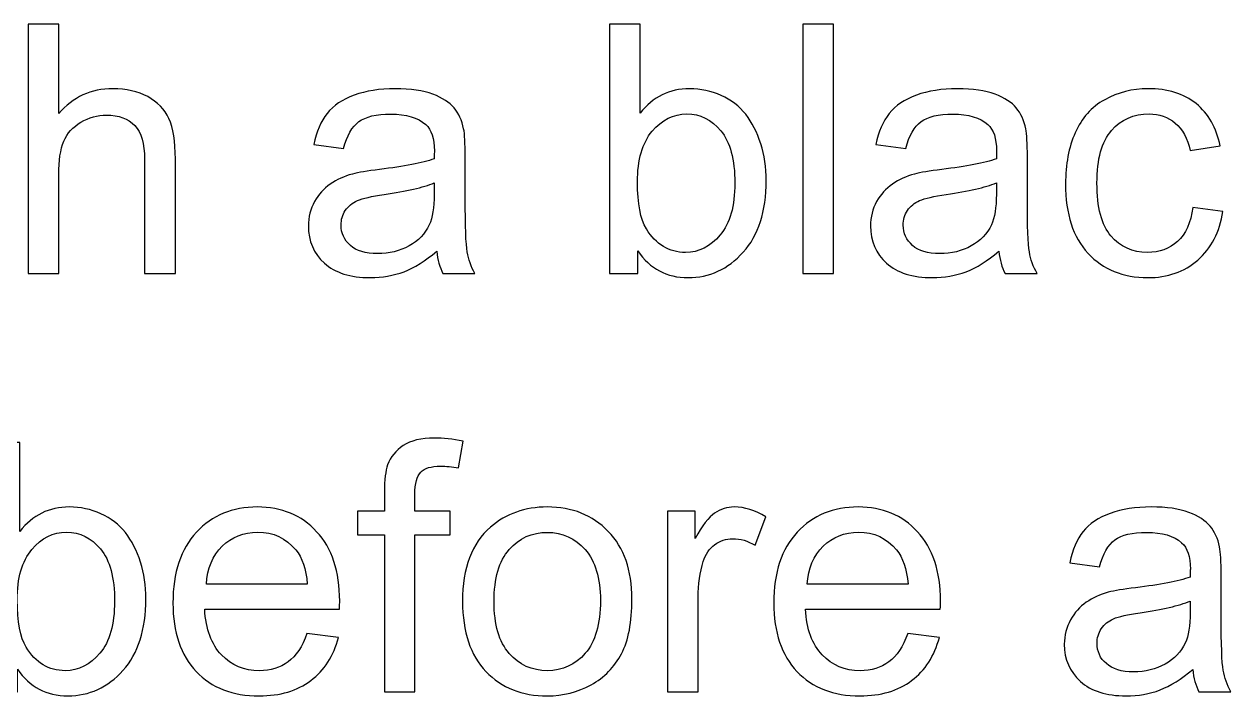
# Model space of a CAD drawing. Header units: centimetres. Extents: x -233 to -82, y 123 to 153.
# Drawn here: x -161.91 to -160.689, y 150.444 to 151.124 of the extents above; entities that cross this region are included whole.
import ezdxf

# ---------------------------------------------------------------- set-up
doc = ezdxf.new("R2010")
doc.units = ezdxf.units.CM
doc.header["$MEASUREMENT"] = 0
doc.layers.add('layer 1', color=7, linetype='Continuous')

msp = doc.modelspace()

# ---------------------------------------------------------------- linework, layer by layer
at = {"layer": 'layer 1'}
for points, knots in [([(-161.90563, 150.8715), (-161.90563, 150.8715), (-161.90563, 151.124), (-161.90563, 151.124), (-161.90563, 151.124), (-161.90563, 151.124), (-161.87463, 151.124), (-161.87463, 151.124), (-161.87463, 151.124), (-161.87463, 151.124), (-161.87463, 151.0334), (-161.87463, 151.0334), (-161.87463, 151.0334), (-161.86013, 151.0502), (-161.84193, 151.0586), (-161.81993, 151.0586), (-161.81993, 151.0586), (-161.80633, 151.0586), (-161.79453, 151.0559), (-161.78453, 151.0506), (-161.78453, 151.0506), (-161.77463, 151.0452), (-161.76743, 151.0378), (-161.76313, 151.0284), (-161.76313, 151.0284), (-161.75883, 151.019), (-161.75663, 151.0053), (-161.75663, 150.9874), (-161.75663, 150.9874), (-161.75663, 150.9874), (-161.75663, 150.8715), (-161.75663, 150.8715), (-161.75663, 150.8715), (-161.75663, 150.8715), (-161.78773, 150.8715), (-161.78773, 150.8715), (-161.78773, 150.8715), (-161.78773, 150.8715), (-161.78773, 150.9874), (-161.78773, 150.9874), (-161.78773, 150.9874), (-161.78773, 151.0029), (-161.79103, 151.0142), (-161.79773, 151.0213), (-161.79773, 151.0213), (-161.80443, 151.0284), (-161.81393, 151.0319), (-161.82623, 151.0319), (-161.82623, 151.0319), (-161.83543, 151.0319), (-161.84403, 151.0295), (-161.85213, 151.0248), (-161.85213, 151.0248), (-161.86023, 151.02), (-161.86603, 151.0135), (-161.86943, 151.0054), (-161.86943, 151.0054), (-161.87293, 150.9972), (-161.87463, 150.9859), (-161.87463, 150.9716), (-161.87463, 150.9716), (-161.87463, 150.9716), (-161.87463, 150.8715), (-161.87463, 150.8715), (-161.87463, 150.8715), (-161.87463, 150.8715), (-161.90563, 150.8715), (-161.90563, 150.8715)], [0, 0, 0, 0, 0.0555556, 0.0555556, 0.0555556, 0.0555556, 0.1111111, 0.1111111, 0.1111111, 0.1111111, 0.1666667, 0.1666667, 0.1666667, 0.1666667, 0.2222222, 0.2222222, 0.2222222, 0.2222222, 0.2777778, 0.2777778, 0.2777778, 0.2777778, 0.3333333, 0.3333333, 0.3333333, 0.3333333, 0.3888889, 0.3888889, 0.3888889, 0.3888889, 0.4444444, 0.4444444, 0.4444444, 0.4444444, 0.5, 0.5, 0.5, 0.5, 0.5555556, 0.5555556, 0.5555556, 0.5555556, 0.6111111, 0.6111111, 0.6111111, 0.6111111, 0.6666667, 0.6666667, 0.6666667, 0.6666667, 0.7222222, 0.7222222, 0.7222222, 0.7222222, 0.7777778, 0.7777778, 0.7777778, 0.7777778, 0.8333333, 0.8333333, 0.8333333, 0.8333333, 0.8888889, 0.8888889, 0.8888889, 0.8888889, 1, 1, 1, 1]), ([(-161.28873, 150.8715), (-161.28873, 150.8715), (-161.31743, 150.8715), (-161.31743, 150.8715), (-161.31743, 150.8715), (-161.31743, 150.8715), (-161.31743, 151.124), (-161.31743, 151.124), (-161.31743, 151.124), (-161.31743, 151.124), (-161.28643, 151.124), (-161.28643, 151.124), (-161.28643, 151.124), (-161.28643, 151.124), (-161.28643, 151.0339), (-161.28643, 151.0339), (-161.28643, 151.0339), (-161.27333, 151.0504), (-161.25663, 151.0586), (-161.23633, 151.0586), (-161.23633, 151.0586), (-161.22503, 151.0586), (-161.21443, 151.0563), (-161.20433, 151.0518), (-161.20433, 151.0518), (-161.19433, 151.0473), (-161.18603, 151.0409), (-161.17953, 151.0327), (-161.17953, 151.0327), (-161.17303, 151.0244), (-161.16803, 151.0145), (-161.16433, 151.0029), (-161.16433, 151.0029), (-161.16063, 150.9913), (-161.15883, 150.9789), (-161.15883, 150.9657), (-161.15883, 150.9657), (-161.15883, 150.9344), (-161.16653, 150.9102), (-161.18203, 150.8931), (-161.18203, 150.8931), (-161.19753, 150.876), (-161.21613, 150.8674), (-161.23783, 150.8674), (-161.23783, 150.8674), (-161.25943, 150.8674), (-161.27643, 150.8764), (-161.28873, 150.8944), (-161.28873, 150.8944), (-161.28873, 150.8944), (-161.28873, 150.8715), (-161.28873, 150.8715)], [0, 0, 0, 0, 0.0714286, 0.0714286, 0.0714286, 0.0714286, 0.1428571, 0.1428571, 0.1428571, 0.1428571, 0.2142857, 0.2142857, 0.2142857, 0.2142857, 0.2857143, 0.2857143, 0.2857143, 0.2857143, 0.3571429, 0.3571429, 0.3571429, 0.3571429, 0.4285714, 0.4285714, 0.4285714, 0.4285714, 0.5, 0.5, 0.5, 0.5, 0.5714286, 0.5714286, 0.5714286, 0.5714286, 0.6428571, 0.6428571, 0.6428571, 0.6428571, 0.7142857, 0.7142857, 0.7142857, 0.7142857, 0.7857143, 0.7857143, 0.7857143, 0.7857143, 0.8571429, 0.8571429, 0.8571429, 0.8571429, 1, 1, 1, 1]), ([(-161.12173, 150.8715), (-161.12173, 150.8715), (-161.12173, 151.124), (-161.12173, 151.124), (-161.12173, 151.124), (-161.12173, 151.124), (-161.09073, 151.124), (-161.09073, 151.124), (-161.09073, 151.124), (-161.09073, 151.124), (-161.09073, 150.8715), (-161.09073, 150.8715), (-161.09073, 150.8715), (-161.09073, 150.8715), (-161.12173, 150.8715), (-161.12173, 150.8715)], [0, 0, 0, 0, 0.2, 0.2, 0.2, 0.2, 0.4, 0.4, 0.4, 0.4, 0.6, 0.6, 0.6, 0.6, 1, 1, 1, 1]), ([(-161.49213, 150.8941), (-161.50363, 150.8843), (-161.51463, 150.8774), (-161.52523, 150.8734), (-161.52523, 150.8734), (-161.53593, 150.8694), (-161.54733, 150.8674), (-161.55943, 150.8674), (-161.55943, 150.8674), (-161.57953, 150.8674), (-161.59503, 150.8723), (-161.60583, 150.8821), (-161.60583, 150.8821), (-161.61663, 150.8919), (-161.62203, 150.9044), (-161.62203, 150.9197), (-161.62203, 150.9197), (-161.62203, 150.9287), (-161.61993, 150.9369), (-161.61583, 150.9443), (-161.61583, 150.9443), (-161.61173, 150.9517), (-161.60643, 150.9576), (-161.59983, 150.9621), (-161.59983, 150.9621), (-161.59323, 150.9666), (-161.58583, 150.97), (-161.57753, 150.9723), (-161.57753, 150.9723), (-161.57143, 150.9739), (-161.56233, 150.9754), (-161.55003, 150.9769), (-161.55003, 150.9769), (-161.52493, 150.9799), (-161.50653, 150.9835), (-161.49473, 150.9876), (-161.49473, 150.9876), (-161.49463, 150.9919), (-161.49453, 150.9946), (-161.49453, 150.9957), (-161.49453, 150.9957), (-161.49453, 151.0083), (-161.49743, 151.0172), (-161.50333, 151.0224), (-161.50333, 151.0224), (-161.51123, 151.0294), (-161.52303, 151.0329), (-161.53863, 151.0329), (-161.53863, 151.0329), (-161.55323, 151.0329), (-161.56403, 151.0304), (-161.57093, 151.0253), (-161.57093, 151.0253), (-161.57783, 151.0202), (-161.58303, 151.0111), (-161.58633, 150.9981), (-161.58633, 150.9981), (-161.58633, 150.9981), (-161.61663, 151.0022), (-161.61663, 151.0022), (-161.61663, 151.0022), (-161.61393, 151.0152), (-161.60933, 151.0257), (-161.60303, 151.0337), (-161.60303, 151.0337), (-161.59673, 151.0416), (-161.58753, 151.0478), (-161.57563, 151.0521), (-161.57563, 151.0521), (-161.56373, 151.0564), (-161.54983, 151.0586), (-161.53413, 151.0586), (-161.53413, 151.0586), (-161.51853, 151.0586), (-161.50583, 151.0568), (-161.49603, 151.0531), (-161.49603, 151.0531), (-161.48633, 151.0494), (-161.47913, 151.0447), (-161.47453, 151.0392), (-161.47453, 151.0392), (-161.46993, 151.0336), (-161.46673, 151.0266), (-161.46493, 151.0181), (-161.46493, 151.0181), (-161.46383, 151.0128), (-161.46333, 151.0033), (-161.46333, 150.9895), (-161.46333, 150.9895), (-161.46333, 150.9895), (-161.46333, 150.9482), (-161.46333, 150.9482), (-161.46333, 150.9482), (-161.46333, 150.9193), (-161.46263, 150.9011), (-161.46133, 150.8935), (-161.46133, 150.8935), (-161.46003, 150.8858), (-161.45743, 150.8785), (-161.45353, 150.8715), (-161.45353, 150.8715), (-161.45353, 150.8715), (-161.48593, 150.8715), (-161.48593, 150.8715), (-161.48593, 150.8715), (-161.48913, 150.8779), (-161.49123, 150.8854), (-161.49213, 150.8941)], [0, 0, 0, 0, 0.0357143, 0.0357143, 0.0357143, 0.0357143, 0.0714286, 0.0714286, 0.0714286, 0.0714286, 0.1071429, 0.1071429, 0.1071429, 0.1071429, 0.1428571, 0.1428571, 0.1428571, 0.1428571, 0.1785714, 0.1785714, 0.1785714, 0.1785714, 0.2142857, 0.2142857, 0.2142857, 0.2142857, 0.25, 0.25, 0.25, 0.25, 0.2857143, 0.2857143, 0.2857143, 0.2857143, 0.3214286, 0.3214286, 0.3214286, 0.3214286, 0.3571429, 0.3571429, 0.3571429, 0.3571429, 0.3928571, 0.3928571, 0.3928571, 0.3928571, 0.4285714, 0.4285714, 0.4285714, 0.4285714, 0.4642857, 0.4642857, 0.4642857, 0.4642857, 0.5, 0.5, 0.5, 0.5, 0.5357143, 0.5357143, 0.5357143, 0.5357143, 0.5714286, 0.5714286, 0.5714286, 0.5714286, 0.6071429, 0.6071429, 0.6071429, 0.6071429, 0.6428571, 0.6428571, 0.6428571, 0.6428571, 0.6785714, 0.6785714, 0.6785714, 0.6785714, 0.7142857, 0.7142857, 0.7142857, 0.7142857, 0.75, 0.75, 0.75, 0.75, 0.7857143, 0.7857143, 0.7857143, 0.7857143, 0.8214286, 0.8214286, 0.8214286, 0.8214286, 0.8571429, 0.8571429, 0.8571429, 0.8571429, 0.8928571, 0.8928571, 0.8928571, 0.8928571, 0.9285714, 0.9285714, 0.9285714, 0.9285714, 1, 1, 1, 1]), ([(-160.92333, 150.8941), (-160.93483, 150.8843), (-160.94583, 150.8774), (-160.95643, 150.8734), (-160.95643, 150.8734), (-160.96713, 150.8694), (-160.97853, 150.8674), (-160.99063, 150.8674), (-160.99063, 150.8674), (-161.01073, 150.8674), (-161.02623, 150.8723), (-161.03703, 150.8821), (-161.03703, 150.8821), (-161.04783, 150.8919), (-161.05323, 150.9044), (-161.05323, 150.9197), (-161.05323, 150.9197), (-161.05323, 150.9287), (-161.05113, 150.9369), (-161.04703, 150.9443), (-161.04703, 150.9443), (-161.04293, 150.9517), (-161.03763, 150.9576), (-161.03103, 150.9621), (-161.03103, 150.9621), (-161.02443, 150.9666), (-161.01703, 150.97), (-161.00873, 150.9723), (-161.00873, 150.9723), (-161.00263, 150.9739), (-160.99353, 150.9754), (-160.98123, 150.9769), (-160.98123, 150.9769), (-160.95613, 150.9799), (-160.93773, 150.9835), (-160.92593, 150.9876), (-160.92593, 150.9876), (-160.92583, 150.9919), (-160.92573, 150.9946), (-160.92573, 150.9957), (-160.92573, 150.9957), (-160.92573, 151.0083), (-160.92863, 151.0172), (-160.93453, 151.0224), (-160.93453, 151.0224), (-160.94243, 151.0294), (-160.95423, 151.0329), (-160.96983, 151.0329), (-160.96983, 151.0329), (-160.98443, 151.0329), (-160.99523, 151.0304), (-161.00213, 151.0253), (-161.00213, 151.0253), (-161.00903, 151.0202), (-161.01423, 151.0111), (-161.01753, 150.9981), (-161.01753, 150.9981), (-161.01753, 150.9981), (-161.04783, 151.0022), (-161.04783, 151.0022), (-161.04783, 151.0022), (-161.04513, 151.0152), (-161.04053, 151.0257), (-161.03423, 151.0337), (-161.03423, 151.0337), (-161.02793, 151.0416), (-161.01873, 151.0478), (-161.00683, 151.0521), (-161.00683, 151.0521), (-160.99493, 151.0564), (-160.98103, 151.0586), (-160.96533, 151.0586), (-160.96533, 151.0586), (-160.94973, 151.0586), (-160.93703, 151.0568), (-160.92723, 151.0531), (-160.92723, 151.0531), (-160.91753, 151.0494), (-160.91033, 151.0447), (-160.90573, 151.0392), (-160.90573, 151.0392), (-160.90113, 151.0336), (-160.89793, 151.0266), (-160.89613, 151.0181), (-160.89613, 151.0181), (-160.89503, 151.0128), (-160.89453, 151.0033), (-160.89453, 150.9895), (-160.89453, 150.9895), (-160.89453, 150.9895), (-160.89453, 150.9482), (-160.89453, 150.9482), (-160.89453, 150.9482), (-160.89453, 150.9193), (-160.89383, 150.9011), (-160.89253, 150.8935), (-160.89253, 150.8935), (-160.89123, 150.8858), (-160.88863, 150.8785), (-160.88473, 150.8715), (-160.88473, 150.8715), (-160.88473, 150.8715), (-160.91713, 150.8715), (-160.91713, 150.8715), (-160.91713, 150.8715), (-160.92033, 150.8779), (-160.92243, 150.8854), (-160.92333, 150.8941)], [0, 0, 0, 0, 0.0357143, 0.0357143, 0.0357143, 0.0357143, 0.0714286, 0.0714286, 0.0714286, 0.0714286, 0.1071429, 0.1071429, 0.1071429, 0.1071429, 0.1428571, 0.1428571, 0.1428571, 0.1428571, 0.1785714, 0.1785714, 0.1785714, 0.1785714, 0.2142857, 0.2142857, 0.2142857, 0.2142857, 0.25, 0.25, 0.25, 0.25, 0.2857143, 0.2857143, 0.2857143, 0.2857143, 0.3214286, 0.3214286, 0.3214286, 0.3214286, 0.3571429, 0.3571429, 0.3571429, 0.3571429, 0.3928571, 0.3928571, 0.3928571, 0.3928571, 0.4285714, 0.4285714, 0.4285714, 0.4285714, 0.4642857, 0.4642857, 0.4642857, 0.4642857, 0.5, 0.5, 0.5, 0.5, 0.5357143, 0.5357143, 0.5357143, 0.5357143, 0.5714286, 0.5714286, 0.5714286, 0.5714286, 0.6071429, 0.6071429, 0.6071429, 0.6071429, 0.6428571, 0.6428571, 0.6428571, 0.6428571, 0.6785714, 0.6785714, 0.6785714, 0.6785714, 0.7142857, 0.7142857, 0.7142857, 0.7142857, 0.75, 0.75, 0.75, 0.75, 0.7857143, 0.7857143, 0.7857143, 0.7857143, 0.8214286, 0.8214286, 0.8214286, 0.8214286, 0.8571429, 0.8571429, 0.8571429, 0.8571429, 0.8928571, 0.8928571, 0.8928571, 0.8928571, 0.9285714, 0.9285714, 0.9285714, 0.9285714, 1, 1, 1, 1]), ([(-160.72713, 150.9385), (-160.72713, 150.9385), (-160.69663, 150.9345), (-160.69663, 150.9345), (-160.69663, 150.9345), (-160.69993, 150.9135), (-160.70843, 150.8971), (-160.72213, 150.8852), (-160.72213, 150.8852), (-160.73583, 150.8733), (-160.75273, 150.8674), (-160.77273, 150.8674), (-160.77273, 150.8674), (-160.79783, 150.8674), (-160.81793, 150.8756), (-160.83313, 150.892), (-160.83313, 150.892), (-160.84833, 150.9083), (-160.85593, 150.9318), (-160.85593, 150.9623), (-160.85593, 150.9623), (-160.85593, 150.982), (-160.85263, 150.9993), (-160.84613, 151.0141), (-160.84613, 151.0141), (-160.83963, 151.0289), (-160.82963, 151.04), (-160.81623, 151.0475), (-160.81623, 151.0475), (-160.80283, 151.0549), (-160.78823, 151.0586), (-160.77253, 151.0586), (-160.77253, 151.0586), (-160.75263, 151.0586), (-160.73643, 151.0536), (-160.72383, 151.0435), (-160.72383, 151.0435), (-160.71123, 151.0334), (-160.70313, 151.0192), (-160.69953, 151.0007), (-160.69953, 151.0007), (-160.69953, 151.0007), (-160.72973, 150.996), (-160.72973, 150.996), (-160.72973, 150.996), (-160.73263, 151.0083), (-160.73763, 151.0176), (-160.74493, 151.0238), (-160.74493, 151.0238), (-160.75223, 151.03), (-160.76103, 151.0331), (-160.77133, 151.0331), (-160.77133, 151.0331), (-160.78703, 151.0331), (-160.79973, 151.0275), (-160.80943, 151.0163), (-160.80943, 151.0163), (-160.81923, 151.0051), (-160.82413, 150.9874), (-160.82413, 150.9631), (-160.82413, 150.9631), (-160.82413, 150.9386), (-160.81943, 150.9207), (-160.80993, 150.9096), (-160.80993, 150.9096), (-160.80053, 150.8985), (-160.78823, 150.8929), (-160.77313, 150.8929), (-160.77313, 150.8929), (-160.76093, 150.8929), (-160.75073, 150.8966), (-160.74253, 150.9041), (-160.74253, 150.9041), (-160.73443, 150.9116), (-160.72923, 150.923), (-160.72713, 150.9385)], [0, 0, 0, 0, 0.05, 0.05, 0.05, 0.05, 0.1, 0.1, 0.1, 0.1, 0.15, 0.15, 0.15, 0.15, 0.2, 0.2, 0.2, 0.2, 0.25, 0.25, 0.25, 0.25, 0.3, 0.3, 0.3, 0.3, 0.35, 0.35, 0.35, 0.35, 0.4, 0.4, 0.4, 0.4, 0.45, 0.45, 0.45, 0.45, 0.5, 0.5, 0.5, 0.5, 0.55, 0.55, 0.55, 0.55, 0.6, 0.6, 0.6, 0.6, 0.65, 0.65, 0.65, 0.65, 0.7, 0.7, 0.7, 0.7, 0.75, 0.75, 0.75, 0.75, 0.8, 0.8, 0.8, 0.8, 0.85, 0.85, 0.85, 0.85, 0.9, 0.9, 0.9, 0.9, 1, 1, 1, 1]), ([(-161.28903, 150.9643), (-161.28903, 150.9424), (-161.28603, 150.9265), (-161.28003, 150.9168), (-161.28003, 150.9168), (-161.27033, 150.9009), (-161.25713, 150.8929), (-161.24043, 150.8929), (-161.24043, 150.8929), (-161.22693, 150.8929), (-161.21523, 150.8988), (-161.20533, 150.9106), (-161.20533, 150.9106), (-161.19543, 150.9223), (-161.19053, 150.9398), (-161.19053, 150.9631), (-161.19053, 150.9631), (-161.19053, 150.987), (-161.19523, 151.0047), (-161.20473, 151.0161), (-161.20473, 151.0161), (-161.21423, 151.0274), (-161.22563, 151.0331), (-161.23903, 151.0331), (-161.23903, 151.0331), (-161.25263, 151.0331), (-161.26433, 151.0272), (-161.27423, 151.0155), (-161.27423, 151.0155), (-161.28413, 151.0037), (-161.28903, 150.9866), (-161.28903, 150.9643)], [0, 0, 0, 0, 0.1111111, 0.1111111, 0.1111111, 0.1111111, 0.2222222, 0.2222222, 0.2222222, 0.2222222, 0.3333333, 0.3333333, 0.3333333, 0.3333333, 0.4444444, 0.4444444, 0.4444444, 0.4444444, 0.5555556, 0.5555556, 0.5555556, 0.5555556, 0.6666667, 0.6666667, 0.6666667, 0.6666667, 0.7777778, 0.7777778, 0.7777778, 0.7777778, 1, 1, 1, 1]), ([(-161.49473, 150.9633), (-161.50593, 150.9587), (-161.52283, 150.9548), (-161.54533, 150.9516), (-161.54533, 150.9516), (-161.55803, 150.9497), (-161.56703, 150.9477), (-161.57233, 150.9454), (-161.57233, 150.9454), (-161.57763, 150.9431), (-161.58173, 150.9398), (-161.58463, 150.9354), (-161.58463, 150.9354), (-161.58753, 150.9309), (-161.58893, 150.926), (-161.58893, 150.9206), (-161.58893, 150.9206), (-161.58893, 150.9123), (-161.58583, 150.9055), (-161.57953, 150.9), (-161.57953, 150.9), (-161.57323, 150.8945), (-161.56413, 150.8917), (-161.55203, 150.8917), (-161.55203, 150.8917), (-161.54013, 150.8917), (-161.52943, 150.8943), (-161.52013, 150.8995), (-161.52013, 150.8995), (-161.51083, 150.9047), (-161.50403, 150.9118), (-161.49973, 150.9209), (-161.49973, 150.9209), (-161.49643, 150.9279), (-161.49473, 150.9382), (-161.49473, 150.9519), (-161.49473, 150.9519), (-161.49473, 150.9519), (-161.49473, 150.9633), (-161.49473, 150.9633)], [0, 0, 0, 0, 0.0909091, 0.0909091, 0.0909091, 0.0909091, 0.1818182, 0.1818182, 0.1818182, 0.1818182, 0.2727273, 0.2727273, 0.2727273, 0.2727273, 0.3636364, 0.3636364, 0.3636364, 0.3636364, 0.4545455, 0.4545455, 0.4545455, 0.4545455, 0.5454545, 0.5454545, 0.5454545, 0.5454545, 0.6363636, 0.6363636, 0.6363636, 0.6363636, 0.7272727, 0.7272727, 0.7272727, 0.7272727, 0.8181818, 0.8181818, 0.8181818, 0.8181818, 1, 1, 1, 1]), ([(-160.92593, 150.9633), (-160.93713, 150.9587), (-160.95403, 150.9548), (-160.97653, 150.9516), (-160.97653, 150.9516), (-160.98923, 150.9497), (-160.99823, 150.9477), (-161.00353, 150.9454), (-161.00353, 150.9454), (-161.00883, 150.9431), (-161.01293, 150.9398), (-161.01583, 150.9354), (-161.01583, 150.9354), (-161.01873, 150.9309), (-161.02013, 150.926), (-161.02013, 150.9206), (-161.02013, 150.9206), (-161.02013, 150.9123), (-161.01703, 150.9055), (-161.01073, 150.9), (-161.01073, 150.9), (-161.00443, 150.8945), (-160.99533, 150.8917), (-160.98323, 150.8917), (-160.98323, 150.8917), (-160.97133, 150.8917), (-160.96063, 150.8943), (-160.95133, 150.8995), (-160.95133, 150.8995), (-160.94203, 150.9047), (-160.93523, 150.9118), (-160.93093, 150.9209), (-160.93093, 150.9209), (-160.92763, 150.9279), (-160.92593, 150.9382), (-160.92593, 150.9519), (-160.92593, 150.9519), (-160.92593, 150.9519), (-160.92593, 150.9633), (-160.92593, 150.9633)], [0, 0, 0, 0, 0.0909091, 0.0909091, 0.0909091, 0.0909091, 0.1818182, 0.1818182, 0.1818182, 0.1818182, 0.2727273, 0.2727273, 0.2727273, 0.2727273, 0.3636364, 0.3636364, 0.3636364, 0.3636364, 0.4545455, 0.4545455, 0.4545455, 0.4545455, 0.5454545, 0.5454545, 0.5454545, 0.5454545, 0.6363636, 0.6363636, 0.6363636, 0.6363636, 0.7272727, 0.7272727, 0.7272727, 0.7272727, 0.8181818, 0.8181818, 0.8181818, 0.8181818, 1, 1, 1, 1]), ([(-161.91633, 150.44817), (-161.91633, 150.44817), (-161.94503, 150.44817), (-161.94503, 150.44817), (-161.94503, 150.44817), (-161.94503, 150.44817), (-161.94503, 150.70067), (-161.94503, 150.70067), (-161.94503, 150.70067), (-161.94503, 150.70067), (-161.91403, 150.70067), (-161.91403, 150.70067), (-161.91403, 150.70067), (-161.91403, 150.70067), (-161.91403, 150.61057), (-161.91403, 150.61057), (-161.91403, 150.61057), (-161.90093, 150.62707), (-161.88423, 150.63527), (-161.86393, 150.63527), (-161.86393, 150.63527), (-161.85263, 150.63527), (-161.84203, 150.63297), (-161.83193, 150.62847), (-161.83193, 150.62847), (-161.82193, 150.62397), (-161.81363, 150.61757), (-161.80713, 150.60937), (-161.80713, 150.60937), (-161.80063, 150.60107), (-161.79563, 150.59117), (-161.79193, 150.57957), (-161.79193, 150.57957), (-161.78823, 150.56797), (-161.78643, 150.55557), (-161.78643, 150.54237), (-161.78643, 150.54237), (-161.78643, 150.51107), (-161.79413, 150.48687), (-161.80963, 150.46977), (-161.80963, 150.46977), (-161.82513, 150.45267), (-161.84373, 150.44407), (-161.86543, 150.44407), (-161.86543, 150.44407), (-161.88703, 150.44407), (-161.90403, 150.45307), (-161.91633, 150.47107), (-161.91633, 150.47107), (-161.91633, 150.47107), (-161.91633, 150.44817), (-161.91633, 150.44817)], [0, 0, 0, 0, 0.0714286, 0.0714286, 0.0714286, 0.0714286, 0.1428571, 0.1428571, 0.1428571, 0.1428571, 0.2142857, 0.2142857, 0.2142857, 0.2142857, 0.2857143, 0.2857143, 0.2857143, 0.2857143, 0.3571429, 0.3571429, 0.3571429, 0.3571429, 0.4285714, 0.4285714, 0.4285714, 0.4285714, 0.5, 0.5, 0.5, 0.5, 0.5714286, 0.5714286, 0.5714286, 0.5714286, 0.6428571, 0.6428571, 0.6428571, 0.6428571, 0.7142857, 0.7142857, 0.7142857, 0.7142857, 0.7857143, 0.7857143, 0.7857143, 0.7857143, 0.8571429, 0.8571429, 0.8571429, 0.8571429, 1, 1, 1, 1]), ([(-161.54503, 150.44817), (-161.54503, 150.44817), (-161.54503, 150.60697), (-161.54503, 150.60697), (-161.54503, 150.60697), (-161.54503, 150.60697), (-161.57243, 150.60697), (-161.57243, 150.60697), (-161.57243, 150.60697), (-161.57243, 150.60697), (-161.57243, 150.63107), (-161.57243, 150.63107), (-161.57243, 150.63107), (-161.57243, 150.63107), (-161.54503, 150.63107), (-161.54503, 150.63107), (-161.54503, 150.63107), (-161.54503, 150.63107), (-161.54503, 150.65057), (-161.54503, 150.65057), (-161.54503, 150.65057), (-161.54503, 150.66287), (-161.54393, 150.67197), (-161.54183, 150.67797), (-161.54183, 150.67797), (-161.53883, 150.68597), (-161.53353, 150.69247), (-161.52603, 150.69747), (-161.52603, 150.69747), (-161.51853, 150.70247), (-161.50793, 150.70497), (-161.49443, 150.70497), (-161.49443, 150.70497), (-161.48573, 150.70497), (-161.47603, 150.70397), (-161.46553, 150.70187), (-161.46553, 150.70187), (-161.46553, 150.70187), (-161.47013, 150.67487), (-161.47013, 150.67487), (-161.47013, 150.67487), (-161.47663, 150.67597), (-161.48273, 150.67657), (-161.48843, 150.67657), (-161.48843, 150.67657), (-161.49783, 150.67657), (-161.50443, 150.67457), (-161.50833, 150.67057), (-161.50833, 150.67057), (-161.51223, 150.66657), (-161.51423, 150.65907), (-161.51423, 150.64797), (-161.51423, 150.64797), (-161.51423, 150.64797), (-161.51423, 150.63107), (-161.51423, 150.63107), (-161.51423, 150.63107), (-161.51423, 150.63107), (-161.47853, 150.63107), (-161.47853, 150.63107), (-161.47853, 150.63107), (-161.47853, 150.63107), (-161.47853, 150.60697), (-161.47853, 150.60697), (-161.47853, 150.60697), (-161.47853, 150.60697), (-161.51423, 150.60697), (-161.51423, 150.60697), (-161.51423, 150.60697), (-161.51423, 150.60697), (-161.51423, 150.44817), (-161.51423, 150.44817), (-161.51423, 150.44817), (-161.51423, 150.44817), (-161.54503, 150.44817), (-161.54503, 150.44817)], [0, 0, 0, 0, 0.05, 0.05, 0.05, 0.05, 0.1, 0.1, 0.1, 0.1, 0.15, 0.15, 0.15, 0.15, 0.2, 0.2, 0.2, 0.2, 0.25, 0.25, 0.25, 0.25, 0.3, 0.3, 0.3, 0.3, 0.35, 0.35, 0.35, 0.35, 0.4, 0.4, 0.4, 0.4, 0.45, 0.45, 0.45, 0.45, 0.5, 0.5, 0.5, 0.5, 0.55, 0.55, 0.55, 0.55, 0.6, 0.6, 0.6, 0.6, 0.65, 0.65, 0.65, 0.65, 0.7, 0.7, 0.7, 0.7, 0.75, 0.75, 0.75, 0.75, 0.8, 0.8, 0.8, 0.8, 0.85, 0.85, 0.85, 0.85, 0.9, 0.9, 0.9, 0.9, 1, 1, 1, 1]), ([(-161.62343, 150.50707), (-161.62343, 150.50707), (-161.59143, 150.50307), (-161.59143, 150.50307), (-161.59143, 150.50307), (-161.59653, 150.48437), (-161.60583, 150.46987), (-161.61953, 150.45957), (-161.61953, 150.45957), (-161.63323, 150.44927), (-161.65063, 150.44407), (-161.67183, 150.44407), (-161.67183, 150.44407), (-161.69863, 150.44407), (-161.71983, 150.45227), (-161.73553, 150.46877), (-161.73553, 150.46877), (-161.75123, 150.48527), (-161.75903, 150.50837), (-161.75903, 150.53807), (-161.75903, 150.53807), (-161.75903, 150.56887), (-161.75113, 150.59277), (-161.73523, 150.60977), (-161.73523, 150.60977), (-161.71933, 150.62677), (-161.69883, 150.63527), (-161.67353, 150.63527), (-161.67353, 150.63527), (-161.64913, 150.63527), (-161.62913, 150.62697), (-161.61363, 150.61027), (-161.61363, 150.61027), (-161.59813, 150.59357), (-161.59033, 150.57017), (-161.59033, 150.53997), (-161.59033, 150.53997), (-161.59033, 150.53817), (-161.59043, 150.53537), (-161.59053, 150.53167), (-161.59053, 150.53167), (-161.59053, 150.53167), (-161.72693, 150.53167), (-161.72693, 150.53167), (-161.72693, 150.53167), (-161.72583, 150.51157), (-161.72013, 150.49627), (-161.70993, 150.48557), (-161.70993, 150.48557), (-161.69973, 150.47487), (-161.68693, 150.46957), (-161.67163, 150.46957), (-161.67163, 150.46957), (-161.66033, 150.46957), (-161.65063, 150.47257), (-161.64253, 150.47857), (-161.64253, 150.47857), (-161.63453, 150.48447), (-161.62813, 150.49397), (-161.62343, 150.50707)], [0, 0, 0, 0, 0.0625, 0.0625, 0.0625, 0.0625, 0.125, 0.125, 0.125, 0.125, 0.1875, 0.1875, 0.1875, 0.1875, 0.25, 0.25, 0.25, 0.25, 0.3125, 0.3125, 0.3125, 0.3125, 0.375, 0.375, 0.375, 0.375, 0.4375, 0.4375, 0.4375, 0.4375, 0.5, 0.5, 0.5, 0.5, 0.5625, 0.5625, 0.5625, 0.5625, 0.625, 0.625, 0.625, 0.625, 0.6875, 0.6875, 0.6875, 0.6875, 0.75, 0.75, 0.75, 0.75, 0.8125, 0.8125, 0.8125, 0.8125, 0.875, 0.875, 0.875, 0.875, 1, 1, 1, 1]), ([(-161.46603, 150.53967), (-161.46603, 150.57357), (-161.45663, 150.59857), (-161.43773, 150.61487), (-161.43773, 150.61487), (-161.42203, 150.62847), (-161.40283, 150.63527), (-161.38023, 150.63527), (-161.38023, 150.63527), (-161.35513, 150.63527), (-161.33453, 150.62707), (-161.31853, 150.61057), (-161.31853, 150.61057), (-161.30263, 150.59407), (-161.29463, 150.57127), (-161.29463, 150.54227), (-161.29463, 150.54227), (-161.29463, 150.51867), (-161.29813, 150.50017), (-161.30523, 150.48667), (-161.30523, 150.48667), (-161.31233, 150.47317), (-161.32253, 150.46277), (-161.33603, 150.45527), (-161.33603, 150.45527), (-161.34953, 150.44777), (-161.36433, 150.44407), (-161.38023, 150.44407), (-161.38023, 150.44407), (-161.40583, 150.44407), (-161.42653, 150.45227), (-161.44233, 150.46867), (-161.44233, 150.46867), (-161.45813, 150.48507), (-161.46603, 150.50877), (-161.46603, 150.53967)], [0, 0, 0, 0, 0.1, 0.1, 0.1, 0.1, 0.2, 0.2, 0.2, 0.2, 0.3, 0.3, 0.3, 0.3, 0.4, 0.4, 0.4, 0.4, 0.5, 0.5, 0.5, 0.5, 0.6, 0.6, 0.6, 0.6, 0.7, 0.7, 0.7, 0.7, 0.8, 0.8, 0.8, 0.8, 1, 1, 1, 1]), ([(-161.25863, 150.44817), (-161.25863, 150.44817), (-161.25863, 150.63107), (-161.25863, 150.63107), (-161.25863, 150.63107), (-161.25863, 150.63107), (-161.23073, 150.63107), (-161.23073, 150.63107), (-161.23073, 150.63107), (-161.23073, 150.63107), (-161.23073, 150.60337), (-161.23073, 150.60337), (-161.23073, 150.60337), (-161.22363, 150.61637), (-161.21703, 150.62497), (-161.21093, 150.62907), (-161.21093, 150.62907), (-161.20493, 150.63317), (-161.19833, 150.63527), (-161.19113, 150.63527), (-161.19113, 150.63527), (-161.18063, 150.63527), (-161.17003, 150.63197), (-161.15923, 150.62527), (-161.15923, 150.62527), (-161.15923, 150.62527), (-161.16993, 150.59647), (-161.16993, 150.59647), (-161.16993, 150.59647), (-161.17743, 150.60097), (-161.18503, 150.60317), (-161.19263, 150.60317), (-161.19263, 150.60317), (-161.19943, 150.60317), (-161.20553, 150.60117), (-161.21093, 150.59707), (-161.21093, 150.59707), (-161.21633, 150.59297), (-161.22013, 150.58737), (-161.22243, 150.58007), (-161.22243, 150.58007), (-161.22593, 150.56907), (-161.22763, 150.55707), (-161.22763, 150.54397), (-161.22763, 150.54397), (-161.22763, 150.54397), (-161.22763, 150.44817), (-161.22763, 150.44817), (-161.22763, 150.44817), (-161.22763, 150.44817), (-161.25863, 150.44817), (-161.25863, 150.44817)], [0, 0, 0, 0, 0.0714286, 0.0714286, 0.0714286, 0.0714286, 0.1428571, 0.1428571, 0.1428571, 0.1428571, 0.2142857, 0.2142857, 0.2142857, 0.2142857, 0.2857143, 0.2857143, 0.2857143, 0.2857143, 0.3571429, 0.3571429, 0.3571429, 0.3571429, 0.4285714, 0.4285714, 0.4285714, 0.4285714, 0.5, 0.5, 0.5, 0.5, 0.5714286, 0.5714286, 0.5714286, 0.5714286, 0.6428571, 0.6428571, 0.6428571, 0.6428571, 0.7142857, 0.7142857, 0.7142857, 0.7142857, 0.7857143, 0.7857143, 0.7857143, 0.7857143, 0.8571429, 0.8571429, 0.8571429, 0.8571429, 1, 1, 1, 1]), ([(-161.01553, 150.50707), (-161.01553, 150.50707), (-160.98353, 150.50307), (-160.98353, 150.50307), (-160.98353, 150.50307), (-160.98863, 150.48437), (-160.99793, 150.46987), (-161.01163, 150.45957), (-161.01163, 150.45957), (-161.02533, 150.44927), (-161.04273, 150.44407), (-161.06393, 150.44407), (-161.06393, 150.44407), (-161.09073, 150.44407), (-161.11193, 150.45227), (-161.12763, 150.46877), (-161.12763, 150.46877), (-161.14333, 150.48527), (-161.15113, 150.50837), (-161.15113, 150.53807), (-161.15113, 150.53807), (-161.15113, 150.56887), (-161.14323, 150.59277), (-161.12733, 150.60977), (-161.12733, 150.60977), (-161.11143, 150.62677), (-161.09093, 150.63527), (-161.06563, 150.63527), (-161.06563, 150.63527), (-161.04123, 150.63527), (-161.02123, 150.62697), (-161.00573, 150.61027), (-161.00573, 150.61027), (-160.99023, 150.59357), (-160.98243, 150.57017), (-160.98243, 150.53997), (-160.98243, 150.53997), (-160.98243, 150.53817), (-160.98253, 150.53537), (-160.98263, 150.53167), (-160.98263, 150.53167), (-160.98263, 150.53167), (-161.11903, 150.53167), (-161.11903, 150.53167), (-161.11903, 150.53167), (-161.11793, 150.51157), (-161.11223, 150.49627), (-161.10203, 150.48557), (-161.10203, 150.48557), (-161.09183, 150.47487), (-161.07903, 150.46957), (-161.06373, 150.46957), (-161.06373, 150.46957), (-161.05243, 150.46957), (-161.04273, 150.47257), (-161.03463, 150.47857), (-161.03463, 150.47857), (-161.02663, 150.48447), (-161.02023, 150.49397), (-161.01553, 150.50707)], [0, 0, 0, 0, 0.0625, 0.0625, 0.0625, 0.0625, 0.125, 0.125, 0.125, 0.125, 0.1875, 0.1875, 0.1875, 0.1875, 0.25, 0.25, 0.25, 0.25, 0.3125, 0.3125, 0.3125, 0.3125, 0.375, 0.375, 0.375, 0.375, 0.4375, 0.4375, 0.4375, 0.4375, 0.5, 0.5, 0.5, 0.5, 0.5625, 0.5625, 0.5625, 0.5625, 0.625, 0.625, 0.625, 0.625, 0.6875, 0.6875, 0.6875, 0.6875, 0.75, 0.75, 0.75, 0.75, 0.8125, 0.8125, 0.8125, 0.8125, 0.875, 0.875, 0.875, 0.875, 1, 1, 1, 1]), ([(-160.72723, 150.47077), (-160.73873, 150.46097), (-160.74973, 150.45407), (-160.76033, 150.45007), (-160.76033, 150.45007), (-160.77103, 150.44607), (-160.78243, 150.44407), (-160.79453, 150.44407), (-160.79453, 150.44407), (-160.81463, 150.44407), (-160.83013, 150.44897), (-160.84093, 150.45877), (-160.84093, 150.45877), (-160.85173, 150.46857), (-160.85713, 150.48107), (-160.85713, 150.49637), (-160.85713, 150.49637), (-160.85713, 150.50537), (-160.85503, 150.51357), (-160.85093, 150.52097), (-160.85093, 150.52097), (-160.84683, 150.52837), (-160.84153, 150.53427), (-160.83493, 150.53877), (-160.83493, 150.53877), (-160.82833, 150.54327), (-160.82093, 150.54667), (-160.81263, 150.54897), (-160.81263, 150.54897), (-160.80653, 150.55057), (-160.79743, 150.55207), (-160.78513, 150.55357), (-160.78513, 150.55357), (-160.76003, 150.55657), (-160.74163, 150.56017), (-160.72983, 150.56427), (-160.72983, 150.56427), (-160.72973, 150.56857), (-160.72963, 150.57127), (-160.72963, 150.57237), (-160.72963, 150.57237), (-160.72963, 150.58497), (-160.73253, 150.59387), (-160.73843, 150.59907), (-160.73843, 150.59907), (-160.74633, 150.60607), (-160.75813, 150.60957), (-160.77373, 150.60957), (-160.77373, 150.60957), (-160.78833, 150.60957), (-160.79913, 150.60707), (-160.80603, 150.60197), (-160.80603, 150.60197), (-160.81293, 150.59687), (-160.81813, 150.58777), (-160.82143, 150.57477), (-160.82143, 150.57477), (-160.82143, 150.57477), (-160.85173, 150.57887), (-160.85173, 150.57887), (-160.85173, 150.57887), (-160.84903, 150.59187), (-160.84443, 150.60237), (-160.83813, 150.61037), (-160.83813, 150.61037), (-160.83183, 150.61827), (-160.82263, 150.62447), (-160.81073, 150.62877), (-160.81073, 150.62877), (-160.79883, 150.63307), (-160.78493, 150.63527), (-160.76923, 150.63527), (-160.76923, 150.63527), (-160.75363, 150.63527), (-160.74093, 150.63347), (-160.73113, 150.62977), (-160.73113, 150.62977), (-160.72143, 150.62607), (-160.71423, 150.62137), (-160.70963, 150.61587), (-160.70963, 150.61587), (-160.70503, 150.61027), (-160.70183, 150.60327), (-160.70003, 150.59477), (-160.70003, 150.59477), (-160.69893, 150.58947), (-160.69843, 150.57997), (-160.69843, 150.56617), (-160.69843, 150.56617), (-160.69843, 150.56617), (-160.69843, 150.52487), (-160.69843, 150.52487), (-160.69843, 150.52487), (-160.69843, 150.49597), (-160.69773, 150.47777), (-160.69643, 150.47017), (-160.69643, 150.47017), (-160.69513, 150.46247), (-160.69253, 150.45517), (-160.68863, 150.44817), (-160.68863, 150.44817), (-160.68863, 150.44817), (-160.72103, 150.44817), (-160.72103, 150.44817), (-160.72103, 150.44817), (-160.72423, 150.45457), (-160.72633, 150.46207), (-160.72723, 150.47077)], [0, 0, 0, 0, 0.0357143, 0.0357143, 0.0357143, 0.0357143, 0.0714286, 0.0714286, 0.0714286, 0.0714286, 0.1071429, 0.1071429, 0.1071429, 0.1071429, 0.1428571, 0.1428571, 0.1428571, 0.1428571, 0.1785714, 0.1785714, 0.1785714, 0.1785714, 0.2142857, 0.2142857, 0.2142857, 0.2142857, 0.25, 0.25, 0.25, 0.25, 0.2857143, 0.2857143, 0.2857143, 0.2857143, 0.3214286, 0.3214286, 0.3214286, 0.3214286, 0.3571429, 0.3571429, 0.3571429, 0.3571429, 0.3928571, 0.3928571, 0.3928571, 0.3928571, 0.4285714, 0.4285714, 0.4285714, 0.4285714, 0.4642857, 0.4642857, 0.4642857, 0.4642857, 0.5, 0.5, 0.5, 0.5, 0.5357143, 0.5357143, 0.5357143, 0.5357143, 0.5714286, 0.5714286, 0.5714286, 0.5714286, 0.6071429, 0.6071429, 0.6071429, 0.6071429, 0.6428571, 0.6428571, 0.6428571, 0.6428571, 0.6785714, 0.6785714, 0.6785714, 0.6785714, 0.7142857, 0.7142857, 0.7142857, 0.7142857, 0.75, 0.75, 0.75, 0.75, 0.7857143, 0.7857143, 0.7857143, 0.7857143, 0.8214286, 0.8214286, 0.8214286, 0.8214286, 0.8571429, 0.8571429, 0.8571429, 0.8571429, 0.8928571, 0.8928571, 0.8928571, 0.8928571, 0.9285714, 0.9285714, 0.9285714, 0.9285714, 1, 1, 1, 1]), ([(-161.91663, 150.54097), (-161.91663, 150.51907), (-161.91363, 150.50317), (-161.90763, 150.49347), (-161.90763, 150.49347), (-161.89793, 150.47757), (-161.88473, 150.46957), (-161.86803, 150.46957), (-161.86803, 150.46957), (-161.85453, 150.46957), (-161.84283, 150.47547), (-161.83293, 150.48727), (-161.83293, 150.48727), (-161.82303, 150.49897), (-161.81813, 150.51647), (-161.81813, 150.53977), (-161.81813, 150.53977), (-161.81813, 150.56367), (-161.82283, 150.58137), (-161.83233, 150.59277), (-161.83233, 150.59277), (-161.84183, 150.60407), (-161.85323, 150.60977), (-161.86663, 150.60977), (-161.86663, 150.60977), (-161.88023, 150.60977), (-161.89193, 150.60387), (-161.90183, 150.59217), (-161.90183, 150.59217), (-161.91173, 150.58037), (-161.91663, 150.56327), (-161.91663, 150.54097)], [0, 0, 0, 0, 0.1111111, 0.1111111, 0.1111111, 0.1111111, 0.2222222, 0.2222222, 0.2222222, 0.2222222, 0.3333333, 0.3333333, 0.3333333, 0.3333333, 0.4444444, 0.4444444, 0.4444444, 0.4444444, 0.5555556, 0.5555556, 0.5555556, 0.5555556, 0.6666667, 0.6666667, 0.6666667, 0.6666667, 0.7777778, 0.7777778, 0.7777778, 0.7777778, 1, 1, 1, 1]), ([(-161.72523, 150.55717), (-161.72523, 150.55717), (-161.62313, 150.55717), (-161.62313, 150.55717), (-161.62313, 150.55717), (-161.62443, 150.57257), (-161.62833, 150.58417), (-161.63483, 150.59187), (-161.63483, 150.59187), (-161.64473, 150.60377), (-161.65753, 150.60977), (-161.67323, 150.60977), (-161.67323, 150.60977), (-161.68753, 150.60977), (-161.69943, 150.60497), (-161.70913, 150.59547), (-161.70913, 150.59547), (-161.71883, 150.58597), (-161.72423, 150.57317), (-161.72523, 150.55717)], [0, 0, 0, 0, 0.1666667, 0.1666667, 0.1666667, 0.1666667, 0.3333333, 0.3333333, 0.3333333, 0.3333333, 0.5, 0.5, 0.5, 0.5, 0.6666667, 0.6666667, 0.6666667, 0.6666667, 1, 1, 1, 1]), ([(-161.43413, 150.53967), (-161.43413, 150.51617), (-161.42903, 150.49867), (-161.41883, 150.48707), (-161.41883, 150.48707), (-161.40863, 150.47537), (-161.39573, 150.46957), (-161.38023, 150.46957), (-161.38023, 150.46957), (-161.36483, 150.46957), (-161.35203, 150.47547), (-161.34183, 150.48717), (-161.34183, 150.48717), (-161.33163, 150.49887), (-161.32653, 150.51667), (-161.32653, 150.54067), (-161.32653, 150.54067), (-161.32653, 150.56327), (-161.33163, 150.58037), (-161.34193, 150.59207), (-161.34193, 150.59207), (-161.35223, 150.60377), (-161.36493, 150.60957), (-161.38023, 150.60957), (-161.38023, 150.60957), (-161.39573, 150.60957), (-161.40863, 150.60377), (-161.41883, 150.59217), (-161.41883, 150.59217), (-161.42903, 150.58057), (-161.43413, 150.56307), (-161.43413, 150.53967)], [0, 0, 0, 0, 0.1111111, 0.1111111, 0.1111111, 0.1111111, 0.2222222, 0.2222222, 0.2222222, 0.2222222, 0.3333333, 0.3333333, 0.3333333, 0.3333333, 0.4444444, 0.4444444, 0.4444444, 0.4444444, 0.5555556, 0.5555556, 0.5555556, 0.5555556, 0.6666667, 0.6666667, 0.6666667, 0.6666667, 0.7777778, 0.7777778, 0.7777778, 0.7777778, 1, 1, 1, 1]), ([(-161.11733, 150.55717), (-161.11733, 150.55717), (-161.01523, 150.55717), (-161.01523, 150.55717), (-161.01523, 150.55717), (-161.01653, 150.57257), (-161.02043, 150.58417), (-161.02693, 150.59187), (-161.02693, 150.59187), (-161.03683, 150.60377), (-161.04963, 150.60977), (-161.06533, 150.60977), (-161.06533, 150.60977), (-161.07963, 150.60977), (-161.09153, 150.60497), (-161.10123, 150.59547), (-161.10123, 150.59547), (-161.11093, 150.58597), (-161.11633, 150.57317), (-161.11733, 150.55717)], [0, 0, 0, 0, 0.1666667, 0.1666667, 0.1666667, 0.1666667, 0.3333333, 0.3333333, 0.3333333, 0.3333333, 0.5, 0.5, 0.5, 0.5, 0.6666667, 0.6666667, 0.6666667, 0.6666667, 1, 1, 1, 1]), ([(-160.72983, 150.53997), (-160.74103, 150.53537), (-160.75793, 150.53147), (-160.78043, 150.52827), (-160.78043, 150.52827), (-160.79313, 150.52637), (-160.80213, 150.52437), (-160.80743, 150.52207), (-160.80743, 150.52207), (-160.81273, 150.51977), (-160.81683, 150.51647), (-160.81973, 150.51207), (-160.81973, 150.51207), (-160.82263, 150.50757), (-160.82403, 150.50267), (-160.82403, 150.49727), (-160.82403, 150.49727), (-160.82403, 150.48897), (-160.82093, 150.48217), (-160.81463, 150.47667), (-160.81463, 150.47667), (-160.80833, 150.47117), (-160.79923, 150.46837), (-160.78713, 150.46837), (-160.78713, 150.46837), (-160.77523, 150.46837), (-160.76453, 150.47097), (-160.75523, 150.47617), (-160.75523, 150.47617), (-160.74593, 150.48137), (-160.73913, 150.48847), (-160.73483, 150.49757), (-160.73483, 150.49757), (-160.73153, 150.50457), (-160.72983, 150.51487), (-160.72983, 150.52857), (-160.72983, 150.52857), (-160.72983, 150.52857), (-160.72983, 150.53997), (-160.72983, 150.53997)], [0, 0, 0, 0, 0.0909091, 0.0909091, 0.0909091, 0.0909091, 0.1818182, 0.1818182, 0.1818182, 0.1818182, 0.2727273, 0.2727273, 0.2727273, 0.2727273, 0.3636364, 0.3636364, 0.3636364, 0.3636364, 0.4545455, 0.4545455, 0.4545455, 0.4545455, 0.5454545, 0.5454545, 0.5454545, 0.5454545, 0.6363636, 0.6363636, 0.6363636, 0.6363636, 0.7272727, 0.7272727, 0.7272727, 0.7272727, 0.8181818, 0.8181818, 0.8181818, 0.8181818, 1, 1, 1, 1])]:
    msp.add_open_spline(points, degree=3, knots=knots, dxfattribs=at)

doc.saveas('drawing.dxf')
